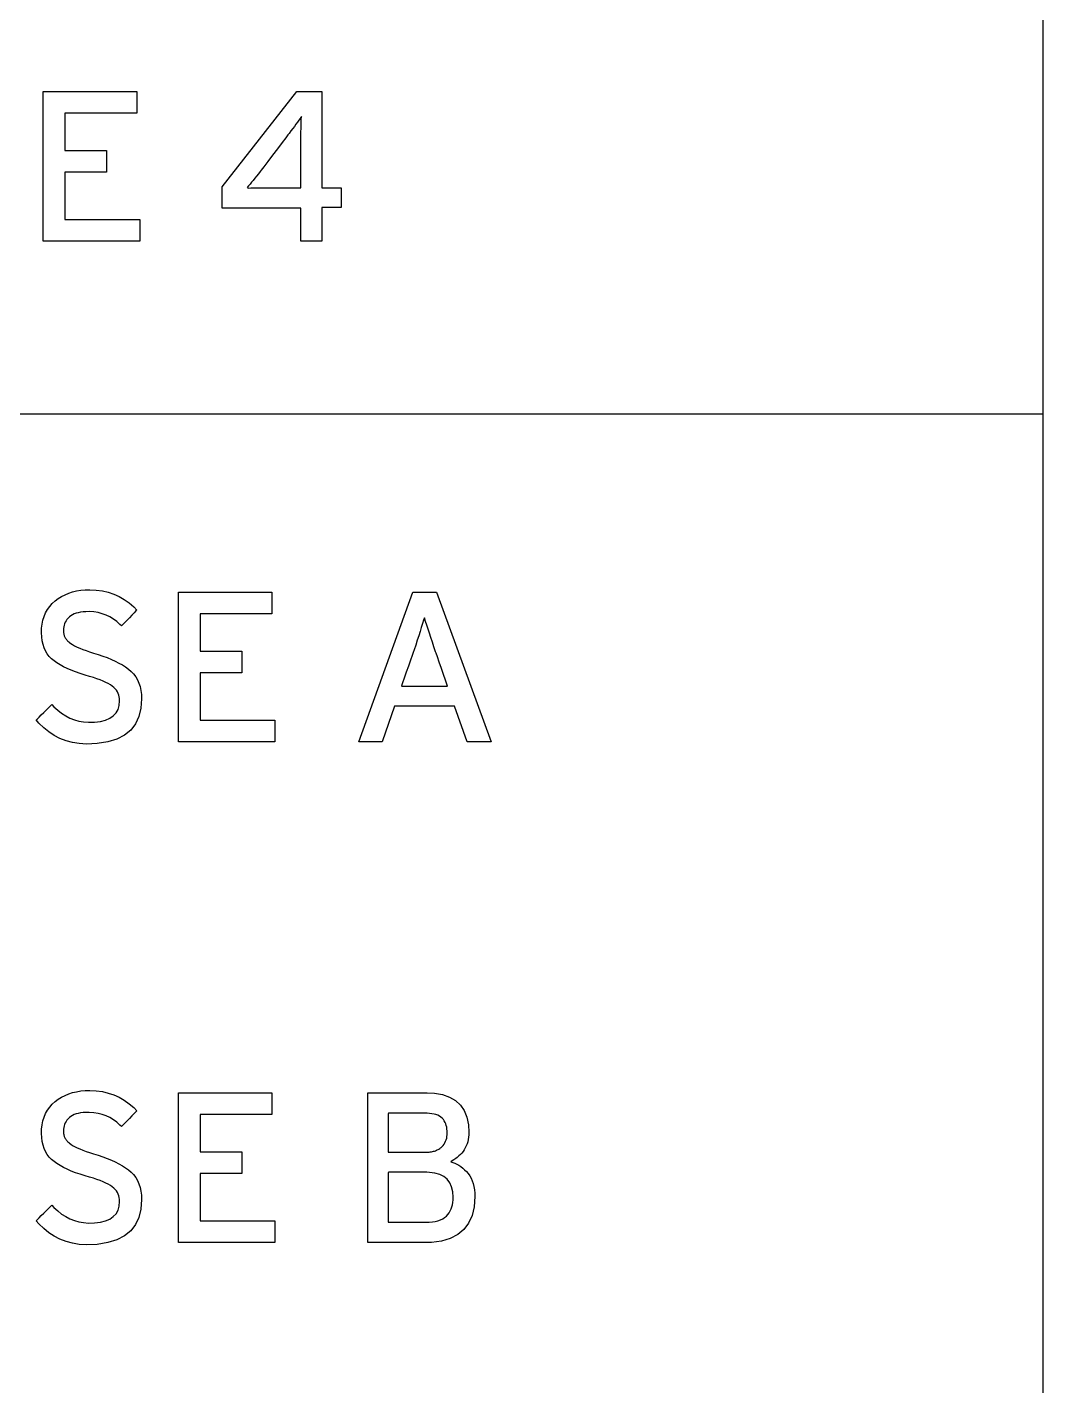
# Model space of a CAD drawing. Extents: x 1 to 47.7, y 0.2 to 35.
# Drawn here: x 12.263 to 12.922, y 9.877 to 10.758 of the extents above; entities that cross this region are included whole.
import ezdxf

# ---------------------------------------------------------------- set-up
doc = ezdxf.new("R2010")
doc.units = 0
doc.header["$MEASUREMENT"] = 0
doc.layers.add('4_2__5U__FRONT_PANEL_W_24_', color=7, linetype='CONTINUOUS')
doc.layers.add('5_1___24__TARGET_LEDS___12', color=7, linetype='CONTINUOUS')

msp = doc.modelspace()

# ---------------------------------------------------------------- linework, layer by layer
at = {"layer": '4_2__5U__FRONT_PANEL_W_24_'}
for points in [[(12.92199, 13.15202), (12.92229, 8.99473)], [(12.27361, 10.61946), (12.27361, 10.71664), (12.33427, 10.71664), (12.33427, 10.70254), (12.28771, 10.70254), (12.28771, 10.67839), (12.31475, 10.67839), (12.31475, 10.66429), (12.28771, 10.66429), (12.28771, 10.63356), (12.3363, 10.63356), (12.3363, 10.61946), (12.27361, 10.61946)], [(12.4544, 10.6413), (12.4544, 10.61946), (12.44071, 10.61946), (12.44071, 10.64083), (12.38974, 10.64083), (12.38974, 10.65473), (12.43825, 10.71664), (12.4544, 10.71664), (12.4544, 10.65411), (12.46688, 10.65411), (12.46688, 10.6413), (12.4544, 10.6413)], [(11.6023, 10.50732), (12.92215, 10.50732)], [(12.36127, 10.29451), (12.36127, 10.39169), (12.42193, 10.39169), (12.42193, 10.37759), (12.37537, 10.37759), (12.37537, 10.35343), (12.40241, 10.35343), (12.40241, 10.33934), (12.37537, 10.33934), (12.37537, 10.30861), (12.42396, 10.30861), (12.42396, 10.29451), (12.36127, 10.29451)], [(12.54864, 10.29451), (12.5405, 10.31757), (12.50157, 10.31757), (12.49352, 10.29451), (12.47838, 10.29451), (12.51337, 10.39169), (12.52884, 10.39169), (12.56424, 10.29451), (12.54864, 10.29451)], [(12.36127, 9.96953), (12.36127, 10.06671), (12.42193, 10.06671), (12.42193, 10.05261), (12.37537, 10.05261), (12.37537, 10.02846), (12.40241, 10.02846), (12.40241, 10.01436), (12.37537, 10.01436), (12.37537, 9.98363), (12.42396, 9.98363), (12.42396, 9.96953), (12.36127, 9.96953)]]:
    msp.add_lwpolyline(points, dxfattribs=at)
for points in [[(12.44111, 10.70028), (12.44032, 10.69916), (12.43947, 10.69796), (12.43856, 10.6967), (12.4376, 10.69538), (12.43658, 10.69399), (12.4355, 10.69254), (12.43436, 10.69102), (12.43316, 10.68944), (12.43239, 10.68843), (12.43098, 10.68656), (12.4286, 10.68342), (12.42563, 10.6795), (12.42242, 10.67527), (12.41935, 10.67121), (12.41676, 10.66781), (12.41503, 10.66553), (12.41434, 10.66461), (12.41318, 10.66309), (12.41205, 10.66164), (12.41095, 10.66025), (12.40988, 10.65892), (12.40884, 10.65766), (12.40783, 10.65646), (12.40685, 10.65533), (12.4059, 10.65426), (12.40675, 10.65397), (12.40836, 10.65398), (12.41003, 10.65399), (12.41177, 10.654), (12.41357, 10.65401), (12.41543, 10.65403), (12.41736, 10.65406), (12.41935, 10.65409), (12.42088, 10.65411), (12.42206, 10.65411), (12.42441, 10.65411), (12.42753, 10.65411), (12.43102, 10.65411), (12.43448, 10.65411), (12.43751, 10.65411), (12.43972, 10.65411), (12.4407, 10.65411), (12.44071, 10.65493), (12.44071, 10.65763), (12.44071, 10.66168), (12.44071, 10.6665), (12.44071, 10.67152), (12.44071, 10.67618), (12.44071, 10.6799), (12.44071, 10.68212), (12.44073, 10.68354), (12.44076, 10.68593), (12.4408, 10.68823), (12.44084, 10.69045), (12.44089, 10.69259), (12.44094, 10.69464), (12.44099, 10.6966), (12.44105, 10.69849)], [(12.33739, 10.32241), (12.33699, 10.31628), (12.33568, 10.31086), (12.33346, 10.30615), (12.33033, 10.30217), (12.32629, 10.29889), (12.32133, 10.29633), (12.31546, 10.29448), (12.30868, 10.29334), (12.30161, 10.29298), (12.29698, 10.29335), (12.29257, 10.2941), (12.28839, 10.29523), (12.28443, 10.29674), (12.28069, 10.29863), (12.27717, 10.3009), (12.27388, 10.30355), (12.27082, 10.30658), (12.26908, 10.3087), (12.2697, 10.30931), (12.27084, 10.31046), (12.27235, 10.31197), (12.27404, 10.31365), (12.27573, 10.31534), (12.27725, 10.31686), (12.27842, 10.31803), (12.27906, 10.31867), (12.2805, 10.3173), (12.28296, 10.31502), (12.28552, 10.31303), (12.28817, 10.31133), (12.29092, 10.30992), (12.29377, 10.30881), (12.29671, 10.30798), (12.29975, 10.30744), (12.30288, 10.3072), (12.30687, 10.30729), (12.31067, 10.30775), (12.31396, 10.30858), (12.31675, 10.30977), (12.31904, 10.31133), (12.32082, 10.31325), (12.32211, 10.31554), (12.32288, 10.3182), (12.32316, 10.32122), (12.32311, 10.32255), (12.32293, 10.32374), (12.32264, 10.32488), (12.32224, 10.32597), (12.32171, 10.327), (12.32106, 10.32799), (12.3203, 10.32893), (12.31941, 10.32981), (12.3184, 10.33065), (12.31718, 10.33148), (12.31579, 10.33229), (12.31421, 10.3331), (12.31245, 10.3339), (12.31051, 10.3347), (12.30839, 10.33548), (12.3061, 10.33625), (12.30362, 10.33702), (12.30076, 10.33784), (12.29757, 10.33882), (12.29456, 10.33986), (12.29176, 10.34094), (12.28914, 10.34207), (12.28672, 10.34326), (12.28449, 10.34449), (12.28245, 10.34578), (12.28061, 10.34712), (12.27895, 10.34849), (12.27747, 10.34999), (12.27618, 10.35167), (12.27509, 10.35352), (12.27418, 10.35554), (12.27346, 10.35774), (12.27293, 10.3601), (12.27259, 10.36265), (12.27244, 10.36536), (12.27251, 10.3682), (12.27282, 10.37093), (12.27335, 10.37351), (12.27412, 10.37595), (12.27511, 10.37825), (12.27633, 10.38041), (12.27778, 10.38242), (12.27946, 10.3843), (12.28137, 10.38603), (12.28338, 10.38754), (12.2855, 10.38887), (12.28775, 10.39002), (12.29012, 10.391), (12.29261, 10.3918), (12.29522, 10.39242), (12.29796, 10.39287), (12.30082, 10.39315), (12.30391, 10.39325), (12.30804, 10.39302), (12.31201, 10.39245), (12.3158, 10.39156), (12.31944, 10.39033), (12.3229, 10.38877), (12.3262, 10.38688), (12.32933, 10.38465), (12.33229, 10.38209), (12.33428, 10.38003), (12.33373, 10.37946), (12.33264, 10.37833), (12.33118, 10.37681), (12.32951, 10.37509), (12.32783, 10.37335), (12.3263, 10.37177), (12.32511, 10.37053), (12.32442, 10.36981), (12.32338, 10.37068), (12.32134, 10.37256), (12.31916, 10.3742), (12.31685, 10.3756), (12.31441, 10.37676), (12.31185, 10.37768), (12.30915, 10.37836), (12.30633, 10.3788), (12.30338, 10.379), (12.30115, 10.37898), (12.29942, 10.37885), (12.2978, 10.37864), (12.2963, 10.37835), (12.29492, 10.37797), (12.29365, 10.37752), (12.29249, 10.37698), (12.29145, 10.37636), (12.29053, 10.37566), (12.28971, 10.37486), (12.28899, 10.37401), (12.28837, 10.37312), (12.28784, 10.37219), (12.28742, 10.37121), (12.28708, 10.37019), (12.28685, 10.36912), (12.28671, 10.36801), (12.28666, 10.36689), (12.28667, 10.36633), (12.28671, 10.36578), (12.28677, 10.36526), (12.28686, 10.36475), (12.28697, 10.36426), (12.2871, 10.36379), (12.28725, 10.36333), (12.28743, 10.36289), (12.28763, 10.36246), (12.28787, 10.362), (12.28815, 10.36154), (12.28846, 10.3611), (12.28881, 10.36065), (12.28921, 10.36022), (12.28964, 10.35978), (12.29011, 10.35936), (12.29062, 10.35894), (12.29139, 10.35837), (12.29257, 10.35761), (12.29395, 10.35684), (12.29552, 10.35606), (12.29728, 10.35528), (12.29923, 10.35449), (12.30137, 10.35369), (12.3037, 10.35289), (12.30622, 10.35208), (12.30918, 10.35118), (12.31221, 10.35019), (12.31508, 10.34915), (12.31779, 10.34805), (12.32034, 10.34689), (12.32274, 10.34568), (12.32497, 10.34441), (12.32704, 10.34309), (12.32896, 10.34171), (12.3307, 10.34023), (12.33224, 10.33859), (12.33358, 10.33678), (12.33472, 10.33481), (12.33566, 10.33266), (12.3364, 10.33035), (12.33693, 10.32787), (12.33726, 10.32522)], [(12.52824, 10.35297), (12.52715, 10.35616), (12.52612, 10.35922), (12.52514, 10.36216), (12.52422, 10.36497), (12.52335, 10.36765), (12.52253, 10.3702), (12.52176, 10.37261), (12.52105, 10.3749), (12.5204, 10.37357), (12.51971, 10.37122), (12.51895, 10.36873), (12.51813, 10.36609), (12.51725, 10.36332), (12.5163, 10.3604), (12.5153, 10.35735), (12.51423, 10.35415), (12.51366, 10.35249), (12.51301, 10.35062), (12.51194, 10.34754), (12.51062, 10.34373), (12.50921, 10.33968), (12.50789, 10.33587), (12.50682, 10.33279), (12.50617, 10.33092), (12.50626, 10.33058), (12.50837, 10.33058), (12.51225, 10.33058), (12.51724, 10.33058), (12.52268, 10.33058), (12.52793, 10.33058), (12.53233, 10.33058), (12.53522, 10.33058), (12.53601, 10.33062), (12.53557, 10.33188), (12.53464, 10.33455), (12.53339, 10.33815), (12.53199, 10.34218), (12.5306, 10.34617), (12.5294, 10.34962), (12.52856, 10.35205)], [(12.33739, 9.99743), (12.33699, 9.9913), (12.33568, 9.98588), (12.33346, 9.98118), (12.33033, 9.97719), (12.32629, 9.97391), (12.32133, 9.97135), (12.31546, 9.9695), (12.30868, 9.96837), (12.30161, 9.968), (12.29698, 9.96837), (12.29257, 9.96912), (12.28839, 9.97025), (12.28443, 9.97176), (12.28069, 9.97365), (12.27717, 9.97592), (12.27388, 9.97857), (12.27082, 9.9816), (12.26908, 9.98372), (12.2697, 9.98434), (12.27084, 9.98548), (12.27235, 9.98699), (12.27404, 9.98867), (12.27573, 9.99037), (12.27725, 9.99188), (12.27842, 9.99305), (12.27906, 9.99369), (12.2805, 9.99233), (12.28296, 9.99004), (12.28552, 9.98805), (12.28817, 9.98635), (12.29092, 9.98495), (12.29377, 9.98383), (12.29671, 9.983), (12.29975, 9.98247), (12.30288, 9.98222), (12.30687, 9.98231), (12.31067, 9.98277), (12.31396, 9.9836), (12.31675, 9.98479), (12.31904, 9.98635), (12.32082, 9.98827), (12.32211, 9.99056), (12.32288, 9.99322), (12.32316, 9.99624), (12.32311, 9.99757), (12.32293, 9.99876), (12.32264, 9.9999), (12.32224, 10.00099), (12.32171, 10.00203), (12.32106, 10.00301), (12.3203, 10.00395), (12.31941, 10.00483), (12.3184, 10.00567), (12.31718, 10.0065), (12.31579, 10.00732), (12.31421, 10.00813), (12.31245, 10.00893), (12.31051, 10.00972), (12.30839, 10.0105), (12.3061, 10.01128), (12.30362, 10.01204), (12.30076, 10.01286), (12.29757, 10.01384), (12.29456, 10.01488), (12.29176, 10.01596), (12.28914, 10.0171), (12.28672, 10.01828), (12.28449, 10.01952), (12.28245, 10.0208), (12.28061, 10.02214), (12.27895, 10.02351), (12.27747, 10.02501), (12.27618, 10.02669), (12.27509, 10.02854), (12.27418, 10.03056), (12.27346, 10.03276), (12.27293, 10.03513), (12.27259, 10.03767), (12.27244, 10.04038), (12.27251, 10.04322), (12.27282, 10.04595), (12.27335, 10.04853), (12.27412, 10.05097), (12.27511, 10.05327), (12.27633, 10.05543), (12.27778, 10.05745), (12.27946, 10.05932), (12.28137, 10.06105), (12.28338, 10.06256), (12.2855, 10.06389), (12.28775, 10.06504), (12.29012, 10.06602), (12.29261, 10.06682), (12.29522, 10.06745), (12.29796, 10.0679), (12.30082, 10.06817), (12.30391, 10.06827), (12.30804, 10.06804), (12.31201, 10.06748), (12.3158, 10.06658), (12.31944, 10.06535), (12.3229, 10.06379), (12.3262, 10.0619), (12.32933, 10.05967), (12.33229, 10.05711), (12.33428, 10.05505), (12.33373, 10.05448), (12.33264, 10.05335), (12.33118, 10.05183), (12.32951, 10.05011), (12.32783, 10.04837), (12.3263, 10.04679), (12.32511, 10.04555), (12.32442, 10.04483), (12.32338, 10.0457), (12.32134, 10.04758), (12.31916, 10.04922), (12.31685, 10.05062), (12.31441, 10.05178), (12.31185, 10.0527), (12.30915, 10.05338), (12.30633, 10.05382), (12.30338, 10.05402), (12.30115, 10.054), (12.29942, 10.05387), (12.2978, 10.05366), (12.2963, 10.05337), (12.29492, 10.05299), (12.29365, 10.05254), (12.29249, 10.052), (12.29145, 10.05138), (12.29053, 10.05068), (12.28971, 10.04988), (12.28899, 10.04903), (12.28837, 10.04814), (12.28784, 10.04721), (12.28742, 10.04623), (12.28708, 10.04521), (12.28685, 10.04414), (12.28671, 10.04304), (12.28666, 10.04191), (12.28667, 10.04135), (12.28671, 10.04081), (12.28677, 10.04028), (12.28686, 10.03977), (12.28697, 10.03928), (12.2871, 10.03881), (12.28725, 10.03835), (12.28743, 10.03791), (12.28763, 10.03748), (12.28787, 10.03702), (12.28815, 10.03657), (12.28846, 10.03612), (12.28881, 10.03567), (12.28921, 10.03524), (12.28964, 10.0348), (12.29011, 10.03438), (12.29062, 10.03396), (12.29139, 10.03339), (12.29257, 10.03263), (12.29395, 10.03186), (12.29552, 10.03108), (12.29728, 10.0303), (12.29923, 10.02951), (12.30137, 10.02871), (12.3037, 10.02791), (12.30622, 10.0271), (12.30918, 10.0262), (12.31221, 10.02521), (12.31508, 10.02417), (12.31779, 10.02307), (12.32034, 10.02191), (12.32274, 10.0207), (12.32497, 10.01943), (12.32704, 10.01811), (12.32896, 10.01673), (12.3307, 10.01525), (12.33224, 10.01361), (12.33358, 10.01181), (12.33472, 10.00983), (12.33566, 10.00769), (12.3364, 10.00537), (12.33693, 10.00289), (12.33726, 10.00025)], [(12.55375, 9.99934), (12.55323, 9.99278), (12.55185, 9.98703), (12.54961, 9.9821), (12.54651, 9.97798), (12.54256, 9.97468), (12.53774, 9.97219), (12.53207, 9.97052), (12.52554, 9.96966), (12.52125, 9.96953), (12.5187, 9.96953), (12.51413, 9.96953), (12.50824, 9.96953), (12.50176, 9.96953), (12.49539, 9.96953), (12.48986, 9.96953), (12.48589, 9.96953), (12.48418, 9.96953), (12.48416, 9.97246), (12.48416, 9.98165), (12.48416, 9.99529), (12.48416, 10.01151), (12.48416, 10.02846), (12.48416, 10.04427), (12.48416, 10.05708), (12.48416, 10.06503), (12.48433, 10.06671), (12.48668, 10.06671), (12.49122, 10.06671), (12.4972, 10.06671), (12.50388, 10.06671), (12.51051, 10.06671), (12.51637, 10.06671), (12.5207, 10.06671), (12.52276, 10.06671), (12.52742, 10.06648), (12.53269, 10.06558), (12.53725, 10.06399), (12.54111, 10.06172), (12.54427, 10.05877), (12.54673, 10.05514), (12.54848, 10.05083), (12.54953, 10.04583), (12.54986, 10.04109), (12.54979, 10.03945), (12.54963, 10.03786), (12.54939, 10.03635), (12.54905, 10.0349), (12.54862, 10.03352), (12.54809, 10.0322), (12.54748, 10.03095), (12.54678, 10.02977), (12.546, 10.02866), (12.54516, 10.02762), (12.54427, 10.02664), (12.54332, 10.02571), (12.54232, 10.02484), (12.54126, 10.02403), (12.54014, 10.02327), (12.53896, 10.02257), (12.53802, 10.02196), (12.5394, 10.02158), (12.54075, 10.02107), (12.54207, 10.02045), (12.54336, 10.01972), (12.54463, 10.01887), (12.54586, 10.01791), (12.54707, 10.01683), (12.54825, 10.01564), (12.54937, 10.01433), (12.55037, 10.0129), (12.55124, 10.01134), (12.55198, 10.00966), (12.55259, 10.00784), (12.55308, 10.00591), (12.55343, 10.00384), (12.55365, 10.00165)], [(12.53577, 10.04067), (12.53573, 10.04194), (12.53561, 10.04315), (12.53542, 10.04432), (12.53514, 10.04544), (12.53479, 10.0465), (12.53436, 10.04751), (12.53385, 10.04848), (12.53327, 10.04939), (12.53255, 10.05023), (12.53169, 10.05095), (12.53072, 10.05158), (12.52965, 10.05212), (12.52847, 10.05256), (12.52719, 10.05291), (12.5258, 10.05318), (12.5243, 10.05335), (12.52271, 10.05343), (12.52174, 10.05343), (12.51917, 10.05343), (12.51548, 10.05343), (12.51118, 10.05343), (12.50676, 10.05343), (12.50271, 10.05343), (12.49952, 10.05343), (12.49769, 10.05343), (12.49744, 10.05318), (12.49744, 10.05135), (12.49744, 10.04817), (12.49744, 10.04414), (12.49744, 10.03973), (12.49744, 10.03545), (12.49744, 10.03178), (12.49744, 10.02922), (12.49744, 10.02825), (12.4984, 10.02825), (12.50098, 10.02825), (12.50466, 10.02825), (12.50896, 10.02825), (12.51338, 10.02825), (12.51743, 10.02825), (12.52062, 10.02825), (12.52245, 10.02825), (12.52312, 10.02826), (12.52394, 10.02829), (12.52472, 10.02835), (12.52548, 10.02845), (12.52619, 10.02858), (12.52688, 10.02874), (12.52753, 10.02893), (12.52815, 10.02915), (12.52874, 10.02941), (12.5293, 10.02967), (12.52984, 10.02995), (12.53036, 10.03025), (12.53086, 10.03056), (12.53133, 10.0309), (12.53178, 10.03124), (12.53221, 10.03161), (12.53262, 10.03199), (12.53315, 10.0326), (12.53376, 10.03346), (12.53429, 10.03436), (12.53474, 10.0353), (12.53511, 10.03629), (12.5354, 10.03732), (12.5356, 10.03839), (12.53573, 10.03951)], [(12.53963, 9.99893), (12.53934, 10.00252), (12.53858, 10.00566), (12.53735, 10.00836), (12.53566, 10.0106), (12.53351, 10.01239), (12.53089, 10.01373), (12.5278, 10.01462), (12.52425, 10.01506), (12.5225, 10.01511), (12.52031, 10.01511), (12.51679, 10.01511), (12.51249, 10.01511), (12.50791, 10.01511), (12.50361, 10.01511), (12.50009, 10.01511), (12.4979, 10.01511), (12.49744, 10.01496), (12.49744, 10.01289), (12.49744, 10.00893), (12.49744, 10.00374), (12.49744, 9.99799), (12.49744, 9.99236), (12.49744, 9.9875), (12.49744, 9.9841), (12.49744, 9.98282), (12.49844, 9.98282), (12.50108, 9.98282), (12.50486, 9.98282), (12.50925, 9.98282), (12.51372, 9.98282), (12.51776, 9.98282), (12.52085, 9.98282), (12.52245, 9.98282), (12.52404, 9.98284), (12.5261, 9.983), (12.52802, 9.98328), (12.52977, 9.9837), (12.53137, 9.98424), (12.53281, 9.98492), (12.5341, 9.98573), (12.53523, 9.98667), (12.53618, 9.98772), (12.53699, 9.98884), (12.53769, 9.99003), (12.53828, 9.99131), (12.53877, 9.99267), (12.53915, 9.99411), (12.53942, 9.99563), (12.53958, 9.99724)]]:
    msp.add_lwpolyline(points, close=True, dxfattribs=at)
at = {"layer": '5_1___24__TARGET_LEDS___12'}
for points in [[(12.92199, 13.15202), (12.92229, 8.99473)], [(12.27361, 10.61946), (12.27361, 10.71664), (12.33427, 10.71664), (12.33427, 10.70254), (12.28771, 10.70254), (12.28771, 10.67839), (12.31475, 10.67839), (12.31475, 10.66429), (12.28771, 10.66429), (12.28771, 10.63356), (12.3363, 10.63356), (12.3363, 10.61946), (12.27361, 10.61946)], [(12.4544, 10.6413), (12.4544, 10.61946), (12.44071, 10.61946), (12.44071, 10.64083), (12.38974, 10.64083), (12.38974, 10.65473), (12.43825, 10.71664), (12.4544, 10.71664), (12.4544, 10.65411), (12.46688, 10.65411), (12.46688, 10.6413), (12.4544, 10.6413)], [(11.6023, 10.50732), (12.92215, 10.50732)], [(12.36127, 10.29451), (12.36127, 10.39169), (12.42193, 10.39169), (12.42193, 10.37759), (12.37537, 10.37759), (12.37537, 10.35343), (12.40241, 10.35343), (12.40241, 10.33934), (12.37537, 10.33934), (12.37537, 10.30861), (12.42396, 10.30861), (12.42396, 10.29451), (12.36127, 10.29451)], [(12.54864, 10.29451), (12.5405, 10.31757), (12.50157, 10.31757), (12.49352, 10.29451), (12.47838, 10.29451), (12.51337, 10.39169), (12.52884, 10.39169), (12.56424, 10.29451), (12.54864, 10.29451)], [(12.36127, 9.96953), (12.36127, 10.06671), (12.42193, 10.06671), (12.42193, 10.05261), (12.37537, 10.05261), (12.37537, 10.02846), (12.40241, 10.02846), (12.40241, 10.01436), (12.37537, 10.01436), (12.37537, 9.98363), (12.42396, 9.98363), (12.42396, 9.96953), (12.36127, 9.96953)]]:
    msp.add_lwpolyline(points, dxfattribs=at)
for points in [[(12.44111, 10.70028), (12.44032, 10.69916), (12.43947, 10.69796), (12.43856, 10.6967), (12.4376, 10.69538), (12.43658, 10.69399), (12.4355, 10.69254), (12.43436, 10.69102), (12.43316, 10.68944), (12.43239, 10.68843), (12.43098, 10.68656), (12.4286, 10.68342), (12.42563, 10.6795), (12.42242, 10.67527), (12.41935, 10.67121), (12.41676, 10.66781), (12.41503, 10.66553), (12.41434, 10.66461), (12.41318, 10.66309), (12.41205, 10.66164), (12.41095, 10.66025), (12.40988, 10.65892), (12.40884, 10.65766), (12.40783, 10.65646), (12.40685, 10.65533), (12.4059, 10.65426), (12.40675, 10.65397), (12.40836, 10.65398), (12.41003, 10.65399), (12.41177, 10.654), (12.41357, 10.65401), (12.41543, 10.65403), (12.41736, 10.65406), (12.41935, 10.65409), (12.42088, 10.65411), (12.42206, 10.65411), (12.42441, 10.65411), (12.42753, 10.65411), (12.43102, 10.65411), (12.43448, 10.65411), (12.43751, 10.65411), (12.43972, 10.65411), (12.4407, 10.65411), (12.44071, 10.65493), (12.44071, 10.65763), (12.44071, 10.66168), (12.44071, 10.6665), (12.44071, 10.67152), (12.44071, 10.67618), (12.44071, 10.6799), (12.44071, 10.68212), (12.44073, 10.68354), (12.44076, 10.68593), (12.4408, 10.68823), (12.44084, 10.69045), (12.44089, 10.69259), (12.44094, 10.69464), (12.44099, 10.6966), (12.44105, 10.69849)], [(12.33739, 10.32241), (12.33699, 10.31628), (12.33568, 10.31086), (12.33346, 10.30615), (12.33033, 10.30217), (12.32629, 10.29889), (12.32133, 10.29633), (12.31546, 10.29448), (12.30868, 10.29334), (12.30161, 10.29298), (12.29698, 10.29335), (12.29257, 10.2941), (12.28839, 10.29523), (12.28443, 10.29674), (12.28069, 10.29863), (12.27717, 10.3009), (12.27388, 10.30355), (12.27082, 10.30658), (12.26908, 10.3087), (12.2697, 10.30931), (12.27084, 10.31046), (12.27235, 10.31197), (12.27404, 10.31365), (12.27573, 10.31534), (12.27725, 10.31686), (12.27842, 10.31803), (12.27906, 10.31867), (12.2805, 10.3173), (12.28296, 10.31502), (12.28552, 10.31303), (12.28817, 10.31133), (12.29092, 10.30992), (12.29377, 10.30881), (12.29671, 10.30798), (12.29975, 10.30744), (12.30288, 10.3072), (12.30687, 10.30729), (12.31067, 10.30775), (12.31396, 10.30858), (12.31675, 10.30977), (12.31904, 10.31133), (12.32082, 10.31325), (12.32211, 10.31554), (12.32288, 10.3182), (12.32316, 10.32122), (12.32311, 10.32255), (12.32293, 10.32374), (12.32264, 10.32488), (12.32224, 10.32597), (12.32171, 10.327), (12.32106, 10.32799), (12.3203, 10.32893), (12.31941, 10.32981), (12.3184, 10.33065), (12.31718, 10.33148), (12.31579, 10.33229), (12.31421, 10.3331), (12.31245, 10.3339), (12.31051, 10.3347), (12.30839, 10.33548), (12.3061, 10.33625), (12.30362, 10.33702), (12.30076, 10.33784), (12.29757, 10.33882), (12.29456, 10.33986), (12.29176, 10.34094), (12.28914, 10.34207), (12.28672, 10.34326), (12.28449, 10.34449), (12.28245, 10.34578), (12.28061, 10.34712), (12.27895, 10.34849), (12.27747, 10.34999), (12.27618, 10.35167), (12.27509, 10.35352), (12.27418, 10.35554), (12.27346, 10.35774), (12.27293, 10.3601), (12.27259, 10.36265), (12.27244, 10.36536), (12.27251, 10.3682), (12.27282, 10.37093), (12.27335, 10.37351), (12.27412, 10.37595), (12.27511, 10.37825), (12.27633, 10.38041), (12.27778, 10.38242), (12.27946, 10.3843), (12.28137, 10.38603), (12.28338, 10.38754), (12.2855, 10.38887), (12.28775, 10.39002), (12.29012, 10.391), (12.29261, 10.3918), (12.29522, 10.39242), (12.29796, 10.39287), (12.30082, 10.39315), (12.30391, 10.39325), (12.30804, 10.39302), (12.31201, 10.39245), (12.3158, 10.39156), (12.31944, 10.39033), (12.3229, 10.38877), (12.3262, 10.38688), (12.32933, 10.38465), (12.33229, 10.38209), (12.33428, 10.38003), (12.33373, 10.37946), (12.33264, 10.37833), (12.33118, 10.37681), (12.32951, 10.37509), (12.32783, 10.37335), (12.3263, 10.37177), (12.32511, 10.37053), (12.32442, 10.36981), (12.32338, 10.37068), (12.32134, 10.37256), (12.31916, 10.3742), (12.31685, 10.3756), (12.31441, 10.37676), (12.31185, 10.37768), (12.30915, 10.37836), (12.30633, 10.3788), (12.30338, 10.379), (12.30115, 10.37898), (12.29942, 10.37885), (12.2978, 10.37864), (12.2963, 10.37835), (12.29492, 10.37797), (12.29365, 10.37752), (12.29249, 10.37698), (12.29145, 10.37636), (12.29053, 10.37566), (12.28971, 10.37486), (12.28899, 10.37401), (12.28837, 10.37312), (12.28784, 10.37219), (12.28742, 10.37121), (12.28708, 10.37019), (12.28685, 10.36912), (12.28671, 10.36801), (12.28666, 10.36689), (12.28667, 10.36633), (12.28671, 10.36578), (12.28677, 10.36526), (12.28686, 10.36475), (12.28697, 10.36426), (12.2871, 10.36379), (12.28725, 10.36333), (12.28743, 10.36289), (12.28763, 10.36246), (12.28787, 10.362), (12.28815, 10.36154), (12.28846, 10.3611), (12.28881, 10.36065), (12.28921, 10.36022), (12.28964, 10.35978), (12.29011, 10.35936), (12.29062, 10.35894), (12.29139, 10.35837), (12.29257, 10.35761), (12.29395, 10.35684), (12.29552, 10.35606), (12.29728, 10.35528), (12.29923, 10.35449), (12.30137, 10.35369), (12.3037, 10.35289), (12.30622, 10.35208), (12.30918, 10.35118), (12.31221, 10.35019), (12.31508, 10.34915), (12.31779, 10.34805), (12.32034, 10.34689), (12.32274, 10.34568), (12.32497, 10.34441), (12.32704, 10.34309), (12.32896, 10.34171), (12.3307, 10.34023), (12.33224, 10.33859), (12.33358, 10.33678), (12.33472, 10.33481), (12.33566, 10.33266), (12.3364, 10.33035), (12.33693, 10.32787), (12.33726, 10.32522)], [(12.52824, 10.35297), (12.52715, 10.35616), (12.52612, 10.35922), (12.52514, 10.36216), (12.52422, 10.36497), (12.52335, 10.36765), (12.52253, 10.3702), (12.52176, 10.37261), (12.52105, 10.3749), (12.5204, 10.37357), (12.51971, 10.37122), (12.51895, 10.36873), (12.51813, 10.36609), (12.51725, 10.36332), (12.5163, 10.3604), (12.5153, 10.35735), (12.51423, 10.35415), (12.51366, 10.35249), (12.51301, 10.35062), (12.51194, 10.34754), (12.51062, 10.34373), (12.50921, 10.33968), (12.50789, 10.33587), (12.50682, 10.33279), (12.50617, 10.33092), (12.50626, 10.33058), (12.50837, 10.33058), (12.51225, 10.33058), (12.51724, 10.33058), (12.52268, 10.33058), (12.52793, 10.33058), (12.53233, 10.33058), (12.53522, 10.33058), (12.53601, 10.33062), (12.53557, 10.33188), (12.53464, 10.33455), (12.53339, 10.33815), (12.53199, 10.34218), (12.5306, 10.34617), (12.5294, 10.34962), (12.52856, 10.35205)], [(12.33739, 9.99743), (12.33699, 9.9913), (12.33568, 9.98588), (12.33346, 9.98118), (12.33033, 9.97719), (12.32629, 9.97391), (12.32133, 9.97135), (12.31546, 9.9695), (12.30868, 9.96837), (12.30161, 9.968), (12.29698, 9.96837), (12.29257, 9.96912), (12.28839, 9.97025), (12.28443, 9.97176), (12.28069, 9.97365), (12.27717, 9.97592), (12.27388, 9.97857), (12.27082, 9.9816), (12.26908, 9.98372), (12.2697, 9.98434), (12.27084, 9.98548), (12.27235, 9.98699), (12.27404, 9.98867), (12.27573, 9.99037), (12.27725, 9.99188), (12.27842, 9.99305), (12.27906, 9.99369), (12.2805, 9.99233), (12.28296, 9.99004), (12.28552, 9.98805), (12.28817, 9.98635), (12.29092, 9.98495), (12.29377, 9.98383), (12.29671, 9.983), (12.29975, 9.98247), (12.30288, 9.98222), (12.30687, 9.98231), (12.31067, 9.98277), (12.31396, 9.9836), (12.31675, 9.98479), (12.31904, 9.98635), (12.32082, 9.98827), (12.32211, 9.99056), (12.32288, 9.99322), (12.32316, 9.99624), (12.32311, 9.99757), (12.32293, 9.99876), (12.32264, 9.9999), (12.32224, 10.00099), (12.32171, 10.00203), (12.32106, 10.00301), (12.3203, 10.00395), (12.31941, 10.00483), (12.3184, 10.00567), (12.31718, 10.0065), (12.31579, 10.00732), (12.31421, 10.00813), (12.31245, 10.00893), (12.31051, 10.00972), (12.30839, 10.0105), (12.3061, 10.01128), (12.30362, 10.01204), (12.30076, 10.01286), (12.29757, 10.01384), (12.29456, 10.01488), (12.29176, 10.01596), (12.28914, 10.0171), (12.28672, 10.01828), (12.28449, 10.01952), (12.28245, 10.0208), (12.28061, 10.02214), (12.27895, 10.02351), (12.27747, 10.02501), (12.27618, 10.02669), (12.27509, 10.02854), (12.27418, 10.03056), (12.27346, 10.03276), (12.27293, 10.03513), (12.27259, 10.03767), (12.27244, 10.04038), (12.27251, 10.04322), (12.27282, 10.04595), (12.27335, 10.04853), (12.27412, 10.05097), (12.27511, 10.05327), (12.27633, 10.05543), (12.27778, 10.05745), (12.27946, 10.05932), (12.28137, 10.06105), (12.28338, 10.06256), (12.2855, 10.06389), (12.28775, 10.06504), (12.29012, 10.06602), (12.29261, 10.06682), (12.29522, 10.06745), (12.29796, 10.0679), (12.30082, 10.06817), (12.30391, 10.06827), (12.30804, 10.06804), (12.31201, 10.06748), (12.3158, 10.06658), (12.31944, 10.06535), (12.3229, 10.06379), (12.3262, 10.0619), (12.32933, 10.05967), (12.33229, 10.05711), (12.33428, 10.05505), (12.33373, 10.05448), (12.33264, 10.05335), (12.33118, 10.05183), (12.32951, 10.05011), (12.32783, 10.04837), (12.3263, 10.04679), (12.32511, 10.04555), (12.32442, 10.04483), (12.32338, 10.0457), (12.32134, 10.04758), (12.31916, 10.04922), (12.31685, 10.05062), (12.31441, 10.05178), (12.31185, 10.0527), (12.30915, 10.05338), (12.30633, 10.05382), (12.30338, 10.05402), (12.30115, 10.054), (12.29942, 10.05387), (12.2978, 10.05366), (12.2963, 10.05337), (12.29492, 10.05299), (12.29365, 10.05254), (12.29249, 10.052), (12.29145, 10.05138), (12.29053, 10.05068), (12.28971, 10.04988), (12.28899, 10.04903), (12.28837, 10.04814), (12.28784, 10.04721), (12.28742, 10.04623), (12.28708, 10.04521), (12.28685, 10.04414), (12.28671, 10.04304), (12.28666, 10.04191), (12.28667, 10.04135), (12.28671, 10.04081), (12.28677, 10.04028), (12.28686, 10.03977), (12.28697, 10.03928), (12.2871, 10.03881), (12.28725, 10.03835), (12.28743, 10.03791), (12.28763, 10.03748), (12.28787, 10.03702), (12.28815, 10.03657), (12.28846, 10.03612), (12.28881, 10.03567), (12.28921, 10.03524), (12.28964, 10.0348), (12.29011, 10.03438), (12.29062, 10.03396), (12.29139, 10.03339), (12.29257, 10.03263), (12.29395, 10.03186), (12.29552, 10.03108), (12.29728, 10.0303), (12.29923, 10.02951), (12.30137, 10.02871), (12.3037, 10.02791), (12.30622, 10.0271), (12.30918, 10.0262), (12.31221, 10.02521), (12.31508, 10.02417), (12.31779, 10.02307), (12.32034, 10.02191), (12.32274, 10.0207), (12.32497, 10.01943), (12.32704, 10.01811), (12.32896, 10.01673), (12.3307, 10.01525), (12.33224, 10.01361), (12.33358, 10.01181), (12.33472, 10.00983), (12.33566, 10.00769), (12.3364, 10.00537), (12.33693, 10.00289), (12.33726, 10.00025)], [(12.55375, 9.99934), (12.55323, 9.99278), (12.55185, 9.98703), (12.54961, 9.9821), (12.54651, 9.97798), (12.54256, 9.97468), (12.53774, 9.97219), (12.53207, 9.97052), (12.52554, 9.96966), (12.52125, 9.96953), (12.5187, 9.96953), (12.51413, 9.96953), (12.50824, 9.96953), (12.50176, 9.96953), (12.49539, 9.96953), (12.48986, 9.96953), (12.48589, 9.96953), (12.48418, 9.96953), (12.48416, 9.97246), (12.48416, 9.98165), (12.48416, 9.99529), (12.48416, 10.01151), (12.48416, 10.02846), (12.48416, 10.04427), (12.48416, 10.05708), (12.48416, 10.06503), (12.48433, 10.06671), (12.48668, 10.06671), (12.49122, 10.06671), (12.4972, 10.06671), (12.50388, 10.06671), (12.51051, 10.06671), (12.51637, 10.06671), (12.5207, 10.06671), (12.52276, 10.06671), (12.52742, 10.06648), (12.53269, 10.06558), (12.53725, 10.06399), (12.54111, 10.06172), (12.54427, 10.05877), (12.54673, 10.05514), (12.54848, 10.05083), (12.54953, 10.04583), (12.54986, 10.04109), (12.54979, 10.03945), (12.54963, 10.03786), (12.54939, 10.03635), (12.54905, 10.0349), (12.54862, 10.03352), (12.54809, 10.0322), (12.54748, 10.03095), (12.54678, 10.02977), (12.546, 10.02866), (12.54516, 10.02762), (12.54427, 10.02664), (12.54332, 10.02571), (12.54232, 10.02484), (12.54126, 10.02403), (12.54014, 10.02327), (12.53896, 10.02257), (12.53802, 10.02196), (12.5394, 10.02158), (12.54075, 10.02107), (12.54207, 10.02045), (12.54336, 10.01972), (12.54463, 10.01887), (12.54586, 10.01791), (12.54707, 10.01683), (12.54825, 10.01564), (12.54937, 10.01433), (12.55037, 10.0129), (12.55124, 10.01134), (12.55198, 10.00966), (12.55259, 10.00784), (12.55308, 10.00591), (12.55343, 10.00384), (12.55365, 10.00165)], [(12.53577, 10.04067), (12.53573, 10.04194), (12.53561, 10.04315), (12.53542, 10.04432), (12.53514, 10.04544), (12.53479, 10.0465), (12.53436, 10.04751), (12.53385, 10.04848), (12.53327, 10.04939), (12.53255, 10.05023), (12.53169, 10.05095), (12.53072, 10.05158), (12.52965, 10.05212), (12.52847, 10.05256), (12.52719, 10.05291), (12.5258, 10.05318), (12.5243, 10.05335), (12.52271, 10.05343), (12.52174, 10.05343), (12.51917, 10.05343), (12.51548, 10.05343), (12.51118, 10.05343), (12.50676, 10.05343), (12.50271, 10.05343), (12.49952, 10.05343), (12.49769, 10.05343), (12.49744, 10.05318), (12.49744, 10.05135), (12.49744, 10.04817), (12.49744, 10.04414), (12.49744, 10.03973), (12.49744, 10.03545), (12.49744, 10.03178), (12.49744, 10.02922), (12.49744, 10.02825), (12.4984, 10.02825), (12.50098, 10.02825), (12.50466, 10.02825), (12.50896, 10.02825), (12.51338, 10.02825), (12.51743, 10.02825), (12.52062, 10.02825), (12.52245, 10.02825), (12.52312, 10.02826), (12.52394, 10.02829), (12.52472, 10.02835), (12.52548, 10.02845), (12.52619, 10.02858), (12.52688, 10.02874), (12.52753, 10.02893), (12.52815, 10.02915), (12.52874, 10.02941), (12.5293, 10.02967), (12.52984, 10.02995), (12.53036, 10.03025), (12.53086, 10.03056), (12.53133, 10.0309), (12.53178, 10.03124), (12.53221, 10.03161), (12.53262, 10.03199), (12.53315, 10.0326), (12.53376, 10.03346), (12.53429, 10.03436), (12.53474, 10.0353), (12.53511, 10.03629), (12.5354, 10.03732), (12.5356, 10.03839), (12.53573, 10.03951)], [(12.53963, 9.99893), (12.53934, 10.00252), (12.53858, 10.00566), (12.53735, 10.00836), (12.53566, 10.0106), (12.53351, 10.01239), (12.53089, 10.01373), (12.5278, 10.01462), (12.52425, 10.01506), (12.5225, 10.01511), (12.52031, 10.01511), (12.51679, 10.01511), (12.51249, 10.01511), (12.50791, 10.01511), (12.50361, 10.01511), (12.50009, 10.01511), (12.4979, 10.01511), (12.49744, 10.01496), (12.49744, 10.01289), (12.49744, 10.00893), (12.49744, 10.00374), (12.49744, 9.99799), (12.49744, 9.99236), (12.49744, 9.9875), (12.49744, 9.9841), (12.49744, 9.98282), (12.49844, 9.98282), (12.50108, 9.98282), (12.50486, 9.98282), (12.50925, 9.98282), (12.51372, 9.98282), (12.51776, 9.98282), (12.52085, 9.98282), (12.52245, 9.98282), (12.52404, 9.98284), (12.5261, 9.983), (12.52802, 9.98328), (12.52977, 9.9837), (12.53137, 9.98424), (12.53281, 9.98492), (12.5341, 9.98573), (12.53523, 9.98667), (12.53618, 9.98772), (12.53699, 9.98884), (12.53769, 9.99003), (12.53828, 9.99131), (12.53877, 9.99267), (12.53915, 9.99411), (12.53942, 9.99563), (12.53958, 9.99724)]]:
    msp.add_lwpolyline(points, close=True, dxfattribs=at)

doc.saveas('drawing.dxf')
